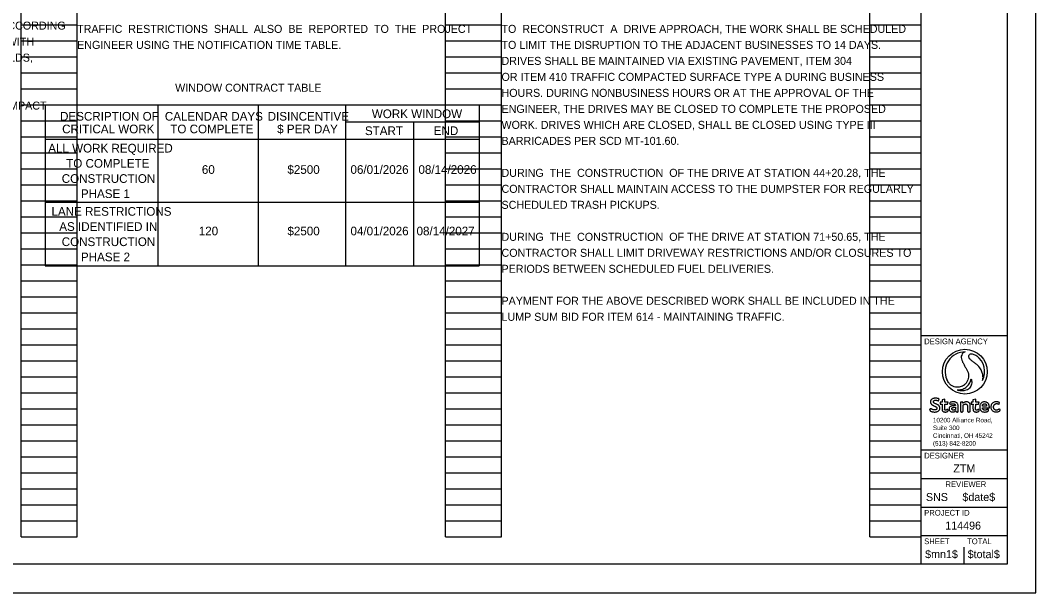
# Model space of a CAD drawing. Extents: x 0 to 34, y 0 to 22.
# Drawn here: x 16.25 to 34, y 0 to 10.02 of the extents above; entities that cross this region are included whole.
import ezdxf

# ---------------------------------------------------------------- set-up
doc = ezdxf.new("R2010")
doc.units = 0
for name, color, linetype in [('SH_Border', 7, 'Continuous'), ('SH_Cut_Line', 7, 'Continuous'), ('SH_Data', 7, 'Continuous'), ('SH_Text', 7, 'Continuous')]:
    doc.layers.add(name, color=color, linetype=linetype)

msp = doc.modelspace()

# ---------------------------------------------------------------- linework, layer by layer
at = {"layer": 'SH_Border'}
for p, q in [((32, 0.5), (32, 21.5)), ((32, 4.5), (33.5, 4.5)), ((32, 2.5), (33.5, 2.5)), ((32, 2), (33.5, 2)), ((32, 1.5), (33.5, 1.5)), ((32, 1), (33.5, 1))]:
    msp.add_line(p, q, dxfattribs=at)
msp.add_lwpolyline([(1.5, 21.5), (33.5, 21.5), (33.5, 0.5), (1.5, 0.5)], close=True, dxfattribs=at)
at = {"layer": 'SH_Cut_Line'}
msp.add_lwpolyline([(0, 0), (34, 0), (34, 22), (0, 22)], close=True, dxfattribs=at)
at = {"layer": 'SH_Data'}
for p, q in [((16.26, 0.98), (16.26, 21.14)), ((17.24, 0.98), (17.24, 21.14)), ((23.68, 0.98), (23.68, 21.14)), ((24.66, 0.98), (24.66, 21.14)), ((31.1, 0.98), (31.1, 21.14)), ((32, 0.98), (32, 21.14)), ((16.26, 9.94), (17.24, 9.94)), ((23.68, 9.94), (24.66, 9.94)), ((31.1, 9.94), (32, 9.94)), ((16.26, 9.66), (17.24, 9.66)), ((23.68, 9.66), (24.66, 9.66)), ((31.1, 9.66), (32, 9.66)), ((16.26, 9.38), (17.24, 9.38)), ((23.68, 9.38), (24.66, 9.38)), ((31.1, 9.38), (32, 9.38)), ((16.26, 9.1), (17.24, 9.1)), ((23.68, 9.1), (24.66, 9.1)), ((31.1, 9.1), (32, 9.1)), ((16.26, 8.82), (17.24, 8.82)), ((23.68, 8.82), (24.66, 8.82)), ((31.1, 8.82), (32, 8.82)), ((16.26, 8.54), (17.24, 8.54)), ((23.68, 8.54), (24.66, 8.54)), ((31.1, 8.54), (32, 8.54)), ((16.26, 8.26), (17.24, 8.26)), ((23.68, 8.26), (24.66, 8.26)), ((31.1, 8.26), (32, 8.26)), ((16.26, 7.98), (17.24, 7.98)), ((23.68, 7.98), (24.66, 7.98)), ((31.1, 7.98), (32, 7.98)), ((16.26, 7.7), (17.24, 7.7)), ((23.68, 7.7), (24.66, 7.7)), ((31.1, 7.7), (32, 7.7)), ((16.26, 7.42), (17.24, 7.42)), ((23.68, 7.42), (24.66, 7.42)), ((31.1, 7.42), (32, 7.42)), ((16.26, 7.14), (17.24, 7.14)), ((23.68, 7.14), (24.66, 7.14)), ((31.1, 7.14), (32, 7.14)), ((16.26, 6.86), (17.24, 6.86)), ((23.68, 6.86), (24.66, 6.86)), ((31.1, 6.86), (32, 6.86)), ((16.26, 6.58), (17.24, 6.58)), ((23.68, 6.58), (24.66, 6.58)), ((31.1, 6.58), (32, 6.58)), ((16.26, 6.3), (17.24, 6.3)), ((23.68, 6.3), (24.66, 6.3)), ((31.1, 6.3), (32, 6.3)), ((16.26, 6.02), (17.24, 6.02)), ((23.68, 6.02), (24.66, 6.02)), ((31.1, 6.02), (32, 6.02)), ((16.26, 5.74), (17.24, 5.74)), ((23.68, 5.74), (24.66, 5.74)), ((31.1, 5.74), (32, 5.74)), ((16.26, 5.46), (17.24, 5.46)), ((23.68, 5.46), (24.66, 5.46)), ((31.1, 5.46), (32, 5.46)), ((16.26, 5.18), (17.24, 5.18)), ((23.68, 5.18), (24.66, 5.18)), ((31.1, 5.18), (32, 5.18)), ((16.26, 4.9), (17.24, 4.9)), ((23.68, 4.9), (24.66, 4.9)), ((31.1, 4.9), (32, 4.9)), ((16.26, 4.62), (17.24, 4.62)), ((23.68, 4.62), (24.66, 4.62)), ((31.1, 4.62), (32, 4.62)), ((16.26, 4.34), (17.24, 4.34)), ((23.68, 4.34), (24.66, 4.34)), ((31.1, 4.34), (32, 4.34)), ((16.26, 4.06), (17.24, 4.06)), ((23.68, 4.06), (24.66, 4.06)), ((31.1, 4.06), (32, 4.06)), ((16.26, 3.78), (17.24, 3.78)), ((23.68, 3.78), (24.66, 3.78)), ((31.1, 3.78), (32, 3.78)), ((16.26, 3.5), (17.24, 3.5)), ((23.68, 3.5), (24.66, 3.5)), ((31.1, 3.5), (32, 3.5)), ((32.75, 3.5), (32.75, 3.5)), ((16.26, 3.22), (17.24, 3.22)), ((23.68, 3.22), (24.66, 3.22)), ((31.1, 3.22), (32, 3.22)), ((16.26, 2.94), (17.24, 2.94)), ((23.68, 2.94), (24.66, 2.94)), ((31.1, 2.94), (32, 2.94)), ((16.26, 2.66), (17.24, 2.66)), ((23.68, 2.66), (24.66, 2.66)), ((31.1, 2.66), (32, 2.66)), ((16.26, 2.38), (17.24, 2.38)), ((23.68, 2.38), (24.66, 2.38)), ((31.1, 2.38), (32, 2.38)), ((16.26, 2.1), (17.24, 2.1)), ((23.68, 2.1), (24.66, 2.1)), ((31.1, 2.1), (32, 2.1)), ((16.26, 1.82), (17.24, 1.82)), ((23.68, 1.82), (24.66, 1.82)), ((31.1, 1.82), (32, 1.82)), ((16.26, 1.54), (17.24, 1.54)), ((23.68, 1.54), (24.66, 1.54)), ((31.1, 1.54), (32, 1.54)), ((16.26, 1.26), (17.24, 1.26)), ((23.68, 1.26), (24.66, 1.26)), ((31.1, 1.26), (32, 1.26)), ((16.26, 0.98), (17.24, 0.98)), ((23.68, 0.98), (24.66, 0.98)), ((31.1, 0.98), (32, 0.98)), ((32.75, 0.5), (32.75, 0.8)), ((32.375, 0.675), (32.375, 0.675))]:
    msp.add_line(p, q, dxfattribs=at)
at = {"layer": 'SH_Text'}
for p, q in [((16.684, 8.54), (24.267, 8.54)), ((16.684, 8.54), (16.684, 5.72)), ((18.649, 8.54), (18.649, 5.72)), ((20.404, 8.54), (20.404, 5.72)), ((21.935, 8.54), (21.935, 5.72)), ((24.267, 8.54), (24.267, 5.72)), ((21.935, 8.24), (24.267, 8.24)), ((23.123, 8.24), (23.123, 5.72)), ((16.684, 7.94), (24.267, 7.94)), ((16.684, 6.836), (24.267, 6.836)), ((16.684, 5.72), (24.267, 5.72)), ((32.302, 3.358), (32.314, 3.392)), ((32.409, 3.389), (32.362, 3.376)), ((32.362, 3.376), (32.362, 3.336)), ((32.409, 3.336), (32.409, 3.389)), ((32.951, 3.389), (32.903, 3.376)), ((32.903, 3.376), (32.903, 3.336)), ((32.951, 3.336), (32.951, 3.389)), ((32.362, 3.336), (32.331, 3.336)), ((32.331, 3.336), (32.331, 3.303)), ((32.331, 3.303), (32.362, 3.303)), ((32.472, 3.336), (32.409, 3.336)), ((32.409, 3.219), (32.409, 3.303)), ((32.409, 3.303), (32.46, 3.303)), ((32.46, 3.303), (32.472, 3.336)), ((32.492, 3.325), (32.506, 3.297)), ((32.596, 3.247), (32.596, 3.209)), ((32.725, 3.337), (32.684, 3.337)), ((32.684, 3.337), (32.684, 3.184)), ((32.728, 3.317), (32.725, 3.337)), ((32.731, 3.184), (32.731, 3.285)), ((32.903, 3.336), (32.873, 3.336)), ((32.873, 3.336), (32.873, 3.303)), ((32.873, 3.303), (32.904, 3.303)), ((32.95, 3.219), (32.951, 3.303)), ((33.013, 3.336), (32.951, 3.336)), ((32.951, 3.303), (33.002, 3.303)), ((33.002, 3.303), (33.013, 3.336)), ((33.141, 3.265), (33.068, 3.265)), ((33.068, 3.236), (33.19, 3.236)), ((33.359, 3.296), (33.37, 3.327))]:
    msp.add_line(p, q, dxfattribs=at)
for points in [[(32.769, 4.215), (32.769, 4.215)], [(32.968, 4.147), (32.968, 4.147)]]:
    msp.add_lwpolyline(points, dxfattribs=at)
msp.add_circle((32.762, 3.869), 0.392, dxfattribs=at)
for start, end in [(88.7666, 203.6845), (88.7601, 88.7666), (333.7815, 53.4326), (247.1184, 251.458)]:
    msp.add_arc((32.762, 3.869), 0.346, start, end, dxfattribs=at)
for points, degree in [([(32.769, 4.215), (32.761, 4.213), (32.741, 4.209), (32.715, 4.183), (32.696, 4.14), (32.699, 4.091), (32.716, 4.045), (32.742, 3.999), (32.768, 3.949), (32.798, 3.902), (32.819, 3.854), (32.828, 3.802), (32.822, 3.749), (32.807, 3.702), (32.777, 3.658), (32.739, 3.627), (32.698, 3.609), (32.661, 3.597), (32.62, 3.597), (32.575, 3.604), (32.53, 3.624), (32.482, 3.665), (32.459, 3.705), (32.445, 3.73)], 3), ([(32.769, 4.215), (32.769, 4.215), (32.769, 4.215), (32.769, 4.215)], 2), ([(33.072, 3.716), (33.075, 3.728), (33.08, 3.751), (33.079, 3.788), (33.076, 3.82), (33.066, 3.85), (33.055, 3.884), (33.036, 3.922), (33.008, 3.957), (32.971, 3.994), (32.926, 4.027), (32.879, 4.065), (32.841, 4.093), (32.828, 4.127), (32.828, 4.152), (32.841, 4.169), (32.857, 4.181), (32.879, 4.183), (32.905, 4.178), (32.936, 4.165), (32.957, 4.153), (32.968, 4.147)], 3), ([(32.627, 3.55), (32.636, 3.549), (32.656, 3.548), (32.69, 3.554), (32.728, 3.563), (32.763, 3.583), (32.795, 3.606), (32.824, 3.637), (32.849, 3.673), (32.865, 3.71), (32.869, 3.732), (32.872, 3.742)], 3), ([(32.872, 3.742), (32.874, 3.734), (32.881, 3.711), (32.882, 3.674), (32.876, 3.633), (32.855, 3.596), (32.827, 3.562), (32.786, 3.543), (32.742, 3.533), (32.697, 3.532), (32.666, 3.538), (32.652, 3.541)], 3), ([(32.314, 3.392), (32.312, 3.393), (32.302, 3.398), (32.284, 3.402), (32.262, 3.405), (32.242, 3.406), (32.225, 3.404), (32.209, 3.401), (32.193, 3.395), (32.179, 3.385), (32.168, 3.371), (32.162, 3.357), (32.16, 3.344), (32.161, 3.332), (32.163, 3.321), (32.168, 3.311), (32.174, 3.303), (32.181, 3.295), (32.19, 3.288), (32.201, 3.282), (32.214, 3.275), (32.229, 3.268), (32.244, 3.262), (32.256, 3.255), (32.266, 3.248), (32.272, 3.24), (32.274, 3.231), (32.274, 3.223), (32.27, 3.214), (32.263, 3.206), (32.25, 3.2), (32.236, 3.198), (32.219, 3.199), (32.205, 3.202), (32.194, 3.208), (32.184, 3.212), (32.178, 3.218), (32.172, 3.22), (32.166, 3.222), (32.161, 3.222), (32.155, 3.22), (32.15, 3.216), (32.146, 3.209), (32.146, 3.203), (32.147, 3.196), (32.152, 3.189), (32.162, 3.179), (32.181, 3.17), (32.203, 3.164), (32.226, 3.163), (32.245, 3.163), (32.262, 3.165), (32.277, 3.17), (32.293, 3.177), (32.308, 3.189), (32.319, 3.203), (32.324, 3.22), (32.325, 3.236), (32.323, 3.25), (32.317, 3.261), (32.311, 3.273), (32.299, 3.282), (32.286, 3.291), (32.271, 3.298), (32.255, 3.305), (32.239, 3.312), (32.225, 3.32), (32.216, 3.328), (32.212, 3.337), (32.211, 3.345), (32.213, 3.353), (32.219, 3.36), (32.226, 3.365), (32.236, 3.369), (32.248, 3.369), (32.26, 3.369), (32.271, 3.367), (32.282, 3.365), (32.293, 3.362), (32.299, 3.359), (32.302, 3.358)], 3), ([(32.362, 3.303), (32.362, 3.273), (32.362, 3.242), (32.362, 3.207), (32.364, 3.198), (32.367, 3.187), (32.373, 3.179), (32.38, 3.173), (32.387, 3.168), (32.398, 3.164), (32.413, 3.163), (32.429, 3.163), (32.445, 3.165), (32.457, 3.172), (32.466, 3.179), (32.47, 3.187), (32.471, 3.194), (32.469, 3.2), (32.466, 3.204), (32.462, 3.206), (32.458, 3.207), (32.453, 3.207), (32.448, 3.206), (32.444, 3.202), (32.439, 3.199), (32.433, 3.196), (32.427, 3.194), (32.42, 3.195), (32.415, 3.198), (32.41, 3.202), (32.408, 3.21), (32.408, 3.215), (32.409, 3.219)], 3), ([(32.596, 3.275), (32.593, 3.275), (32.583, 3.275), (32.566, 3.274), (32.545, 3.273), (32.526, 3.269), (32.508, 3.261), (32.492, 3.248), (32.485, 3.229), (32.486, 3.211), (32.489, 3.196), (32.498, 3.183), (32.512, 3.171), (32.531, 3.164), (32.551, 3.163), (32.57, 3.166), (32.584, 3.171), (32.594, 3.178), (32.598, 3.183), (32.601, 3.185)], 3), ([(32.601, 3.185), (32.601, 3.184), (32.601, 3.18), (32.605, 3.174), (32.611, 3.167), (32.621, 3.163), (32.632, 3.163), (32.642, 3.165), (32.646, 3.173), (32.646, 3.181), (32.644, 3.192), (32.641, 3.221), (32.643, 3.252), (32.643, 3.285), (32.639, 3.302), (32.63, 3.316), (32.62, 3.327), (32.604, 3.336), (32.584, 3.341), (32.56, 3.342), (32.536, 3.34), (32.513, 3.335), (32.498, 3.328), (32.492, 3.325)], 3), ([(32.506, 3.297), (32.508, 3.298), (32.515, 3.302), (32.526, 3.305), (32.539, 3.308), (32.551, 3.309), (32.564, 3.309), (32.576, 3.305), (32.586, 3.299), (32.593, 3.291), (32.596, 3.282), (32.596, 3.277), (32.596, 3.275)], 3), ([(32.596, 3.209), (32.595, 3.208), (32.591, 3.205), (32.583, 3.2), (32.571, 3.196), (32.559, 3.195), (32.549, 3.198), (32.541, 3.202), (32.537, 3.208), (32.533, 3.215), (32.533, 3.222), (32.534, 3.229), (32.539, 3.236), (32.546, 3.24), (32.555, 3.244), (32.566, 3.246), (32.578, 3.246), (32.589, 3.247), (32.594, 3.247), (32.596, 3.247)], 3), ([(32.731, 3.285), (32.732, 3.286), (32.736, 3.289), (32.743, 3.293), (32.754, 3.3), (32.766, 3.304), (32.78, 3.304), (32.792, 3.3), (32.801, 3.291), (32.806, 3.28), (32.808, 3.265), (32.807, 3.244), (32.808, 3.216), (32.806, 3.193), (32.807, 3.177), (32.813, 3.169), (32.822, 3.163), (32.833, 3.163), (32.844, 3.165), (32.853, 3.172), (32.855, 3.184), (32.853, 3.207), (32.854, 3.234), (32.854, 3.264), (32.855, 3.283), (32.852, 3.3), (32.847, 3.311), (32.839, 3.323), (32.825, 3.333), (32.809, 3.341), (32.79, 3.341), (32.772, 3.34), (32.757, 3.335), (32.743, 3.329), (32.734, 3.321), (32.729, 3.318), (32.728, 3.317)], 3), ([(32.904, 3.303), (32.904, 3.273), (32.903, 3.242), (32.904, 3.207), (32.905, 3.198), (32.909, 3.187), (32.915, 3.179), (32.922, 3.173), (32.929, 3.168), (32.94, 3.164), (32.955, 3.163), (32.971, 3.163), (32.987, 3.165), (32.999, 3.172), (33.008, 3.179), (33.012, 3.187), (33.012, 3.194), (33.011, 3.2), (33.008, 3.204), (33.004, 3.206), (33, 3.207), (32.995, 3.207), (32.99, 3.206), (32.986, 3.202), (32.981, 3.199), (32.975, 3.196), (32.969, 3.194), (32.962, 3.195), (32.957, 3.198), (32.952, 3.202), (32.95, 3.21), (32.95, 3.215), (32.95, 3.219)], 3), ([(33.19, 3.236), (33.19, 3.24), (33.19, 3.252), (33.188, 3.271), (33.183, 3.292), (33.173, 3.308), (33.162, 3.322), (33.147, 3.332), (33.129, 3.339), (33.108, 3.341), (33.088, 3.34), (33.069, 3.334), (33.052, 3.325), (33.038, 3.311), (33.028, 3.295), (33.023, 3.277), (33.021, 3.258), (33.021, 3.238), (33.025, 3.22), (33.032, 3.202), (33.043, 3.186), (33.06, 3.174), (33.081, 3.164), (33.106, 3.163), (33.128, 3.163), (33.147, 3.167), (33.162, 3.174), (33.173, 3.184), (33.177, 3.194), (33.175, 3.202), (33.171, 3.209), (33.164, 3.211), (33.158, 3.211), (33.151, 3.209), (33.142, 3.204), (33.132, 3.197), (33.119, 3.195), (33.108, 3.194), (33.096, 3.197), (33.087, 3.204), (33.078, 3.211), (33.072, 3.221), (33.069, 3.23), (33.068, 3.234), (33.068, 3.236)], 3), ([(33.068, 3.265), (33.068, 3.267), (33.068, 3.27), (33.068, 3.278), (33.071, 3.287), (33.076, 3.296), (33.085, 3.304), (33.097, 3.309), (33.11, 3.309), (33.123, 3.305), (33.133, 3.299), (33.138, 3.287), (33.14, 3.276), (33.141, 3.269), (33.141, 3.265)], 3), ([(33.37, 3.327), (33.366, 3.33), (33.356, 3.335), (33.337, 3.34), (33.312, 3.343), (33.287, 3.34), (33.262, 3.332), (33.242, 3.318), (33.227, 3.3), (33.218, 3.278), (33.215, 3.255), (33.216, 3.23), (33.225, 3.209), (33.237, 3.192), (33.254, 3.178), (33.277, 3.167), (33.304, 3.163), (33.329, 3.164), (33.35, 3.17), (33.366, 3.177), (33.377, 3.187), (33.377, 3.197), (33.377, 3.205), (33.372, 3.209), (33.367, 3.212), (33.361, 3.212), (33.354, 3.211), (33.347, 3.205), (33.337, 3.201), (33.327, 3.197), (33.314, 3.196), (33.299, 3.197), (33.285, 3.204), (33.275, 3.215), (33.266, 3.228), (33.264, 3.243), (33.262, 3.257), (33.266, 3.272), (33.271, 3.285), (33.28, 3.296), (33.291, 3.304), (33.304, 3.309), (33.319, 3.31), (33.334, 3.309), (33.348, 3.304), (33.356, 3.299), (33.359, 3.296)], 3), ([(32.684, 3.184), (32.685, 3.182), (32.686, 3.177), (32.689, 3.17), (32.698, 3.163), (32.71, 3.163), (32.722, 3.164), (32.729, 3.172), (32.731, 3.179), (32.731, 3.182), (32.731, 3.184)], 3)]:
    msp.add_open_spline(points, degree=degree, dxfattribs=at)

# ---------------------------------------------------------------- texts
at = {"layer": 'SH_Data'}
for s, height, p in [('DESIGN AGENCY', 0.1, (32.05, 4.35)), ('DESIGNER', 0.1, (32.05, 2.35)), ('ZTM', 0.14, (32.56, 2.105)), ('REVIEWER', 0.1, (32.422, 1.85)), ('SNS', 0.14, (32.081, 1.605)), ('$date$', 0.14, (32.719, 1.605)), ('PROJECT ID', 0.1, (32.05, 1.35)), ('114496', 0.14, (32.419, 1.105)), ('SHEET', 0.1, (32.05, 0.85)), ('TOTAL', 0.1, (32.8, 0.85)), ('$mn1$', 0.14, (32.067, 0.605)), ('$total$', 0.14, (32.811, 0.605))]:
    msp.add_text(s, height=height, dxfattribs=at).set_placement(p)
at = {"layer": 'SH_Text'}
for s, height, p in [('RUN FROM STA 70+92.50 TO STA 77+00. FLAGGERS MAY BE USED ACCORDING', 0.14, (9.82, 9.857)), ('TRAFFIC  RESTRICTIONS  SHALL  ALSO  BE  REPORTED  TO  THE  PROJECT', 0.14, (17.24, 9.8)), ('TO  RECONSTRUCT  A  DRIVE APPROACH, THE WORK SHALL BE SCHEDULED', 0.14, (24.66, 9.8)), ('TO  MT-97.10.  CONSTRUCTION  ACTIVITY  SHALL  NOT  INTERFERE WITH', 0.14, (9.82, 9.577)), ('ENGINEER USING THE NOTIFICATION TIME TABLE.', 0.14, (17.24, 9.52)), ('TO LIMIT THE DISRUPTION TO THE ADJACENT BUSINESSES TO 14 DAYS. ', 0.14, (24.66, 9.52)), ('BUSINESS  ACTIVITIES  OF  KROGER,  KROGER  FUEL,  OR  McDONALDS,', 0.14, (9.82, 9.297)), ('DRIVES SHALL BE MAINTAINED VIA EXISTING PAVEMENT, ITEM 304', 0.14, (24.66, 9.24)), ('OR ITEM 410 TRAFFIC COMPACTED SURFACE TYPE A DURING BUSINESS', 0.14, (24.66, 8.96)), ('WINDOW CONTRACT TABLE', 0.14, (18.954, 8.77)), ('HOURS. DURING NONBUSINESS HOURS OR AT THE APPROVAL OF THE ', 0.14, (24.66, 8.68)), ('THE REMAINDER OF SEGMENT C CAN BE CONSTRUCTED WITH NO IMPACT', 0.14, (9.82, 8.457)), ('ENGINEER, THE DRIVES MAY BE CLOSED TO COMPLETE THE PROPOSED', 0.14, (24.66, 8.4)), ('DESCRIPTION OF ', 0.1518, (16.942, 8.264)), ('CALENDAR DAYS ', 0.1518, (18.774, 8.264)), ('DISINCENTIVE ', 0.1518, (20.572, 8.264)), ('WORK WINDOW', 0.1518, (22.393, 8.308)), ('CRITICAL WORK', 0.1518, (16.978, 8.042)), ('TO COMPLETE', 0.1518, (18.869, 8.042)), ('$ PER DAY', 0.1518, (20.738, 8.042)), ('WORK. DRIVES WHICH ARE CLOSED, SHALL BE CLOSED USING TYPE III', 0.14, (24.66, 8.12)), ('START', 0.1518, (22.272, 8.011)), ('END', 0.1518, (23.476, 8.011)), ('ALL WORK REQUIRED ', 0.1518, (16.735, 7.706)), ('BARRICADES PER SCD MT-101.60.', 0.14, (24.66, 7.84)), ('TO COMPLETE ', 0.1518, (17.049, 7.44)), ('60', 0.1518, (19.421, 7.332)), ('$2500', 0.1518, (20.917, 7.332)), ('06/01/2026', 0.1518, (22.02, 7.332)), ('08/14/2026', 0.1518, (23.208, 7.332)), ('CONSTRUCTION ', 0.1518, (16.971, 7.174)), ('DURING  THE  CONSTRUCTION  OF THE DRIVE AT STATION 44+20.28, THE', 0.14, (24.66, 7.28)), ('CONTRACTOR SHALL MAINTAIN ACCESS TO THE DUMPSTER FOR REGULARLY', 0.14, (24.66, 7)), ('PHASE 1', 0.1518, (17.306, 6.909)), ('LANE RESTRICTIONS ', 0.1518, (16.792, 6.599)), ('SCHEDULED TRASH PICKUPS.', 0.14, (24.66, 6.72)), ('AS IDENTIFIED IN ', 0.1518, (16.928, 6.334)), ('120', 0.1518, (19.367, 6.256)), ('$2500', 0.1518, (20.917, 6.256)), ('04/01/2026', 0.1518, (22.02, 6.256)), ('08/14/2027', 0.1518, (23.175, 6.256)), ('CONSTRUCTION ', 0.1518, (16.971, 6.068)), ('DURING  THE  CONSTRUCTION  OF THE DRIVE AT STATION 71+50.65, THE', 0.14, (24.66, 6.16)), ('PHASE 2', 0.1518, (17.307, 5.802)), ('CONTRACTOR SHALL LIMIT DRIVEWAY RESTRICTIONS AND/OR CLOSURES TO', 0.14, (24.66, 5.88)), ('PERIODS BETWEEN SCHEDULED FUEL DELIVERIES. ', 0.14, (24.66, 5.6)), ('PAYMENT FOR THE ABOVE DESCRIBED WORK SHALL BE INCLUDED IN THE', 0.14, (24.66, 5.04)), ('LUMP SUM BID FOR ITEM 614 - MAINTAINING TRAFFIC.', 0.14, (24.66, 4.76))]:
    msp.add_text(s, height=height, dxfattribs=at).set_placement(p)
for s, height, p in [('10200 Alliance Road,', 0.07948, (32.204, 2.982)), ('Suite 300', 0.0795, (32.204, 2.847)), ('Cincinnati, OH 45242', 0.07948, (32.204, 2.711)), ('(513) 842-8200', 0.07948, (32.204, 2.575))]:
    msp.add_text(s, height=height, rotation=360, dxfattribs=at).set_placement(p)

doc.saveas('drawing.dxf')
